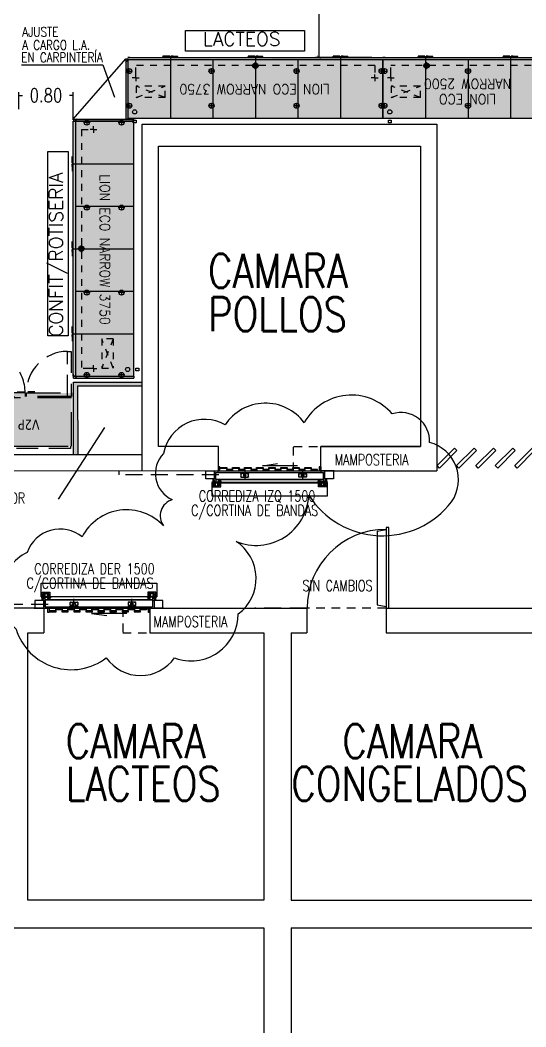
# Model space of a CAD drawing. Header units: millimetres. Extents: x -434 to 213, y 66 to 172.
# Drawn here: x 165.23 to 172.66, y 91.5 to 106.31 of the extents above; entities that cross this region are included whole.
import ezdxf
from ezdxf.enums import TextEntityAlignment as Align

# ---------------------------------------------------------------- set-up
doc = ezdxf.new("R2010")
doc.units = ezdxf.units.MM
for name, pattern in [('DASHED', [0.75, 0.5, -0.25]), ('HIDDEN', [9.525, 6.35, -3.175]), ('HIDDEN2', [0.1875, 0.125, -0.0625]), ('PLANO BASE ROCA II-2$0$HIDDEN', [0.375, 0.25, -0.125]), ('TRATTEGGIATA', [0.75, 0.5, -0.25]), ('TRATTEGGIATA2', [0.375, 0.25, -0.125])]:
    doc.linetypes.add(name, pattern=pattern)
for name, color, linetype in [('0_CAMARAS', 4, 'Continuous'), ('0_MUROS', 7, 'Continuous'), ('A-CAMARA', 160, 'Continuous'), ('A-CARPINTERIA CÁMARA', 1, 'Continuous'), ('A-CARPINTERIA METALICA', 20, 'Continuous'), ('A-REJILLAS', 252, 'Continuous'), ('COSTAN-EXH-COTAS', 8, 'Continuous'), ('COSTAN-EXH-Desagues', 1, 'Continuous'), ('D-DEF CAUCHO PUERTAS CAM', 30, 'Continuous'), ('DESAGUE', 4, 'TRATTEGGIATA'), ('DESAGUE MAQUINA', 3, 'Continuous'), ('DESAGUE PISO', 7, 'TRATTEGGIATA'), ('E_EQUIPAMIENTO', 1, 'Continuous'), ('E_EXHIBIDORAS', 1, 'Continuous'), ('ENTRADA DE FRIO', 2, 'Continuous'), ('GABINETE', 1, 'Continuous'), ('LATERALES', 3, 'Continuous'), ('PATAS', 6, 'Continuous'), ('QUADRO_ELETTRICO', 8, 'Continuous'), ('T_TEXTOS', 3, 'Continuous'), ('TESTI20', 3, 'Continuous'), ('ZZE_EXHIBIDORAS', 7, 'Continuous')]:
    doc.layers.add(name, color=color, linetype=linetype)
doc.styles.add('ROMANS', font='ROMANS.SHX', dxfattribs={"width": 0.8, "height": 0.2})
doc.styles.get("Standard").update_dxf_attribs({"font": 'technic_.ttf', "width": 0.8, "height": 0.12})
doc.styles.add('TESTI15', font='romans.shx', dxfattribs={"width": 0.9, "height": 1.5})
doc.dimstyles.new('MIG-LATERAL-CHICO', dxfattribs={"dimtxt": 0.2, "dimasz": 0.06, "dimexe": 0.05, "dimexo": 0.02, "dimgap": 0.1, "dimtad": 0, "dimrnd": 0.005, "dimzin": 0, "dimdsep": 46, "dimtxsty": 'ROMANS', "dimblk1": 'ARCHTICK', "dimblk2": 'ARCHTICK', "dimsah": 1, "dimcen": 2.5, "dimclrd": 1, "dimclre": 8, "dimclrt": 3, "dimadec": 0, "dimazin": 0, "dimtfac": 1, "dimtix": 1, "dimtmove": 0, "dimatfit": 0, "dimldrblk": 'ARCHTICK', "dimfxl": 1, "dimtolj": 1, "dimtzin": 0, "dimarcsym": 0})

# ---------------------------------------------------------------- blocks, each defined once
blk = doc.blocks.new('COSTAN-REFERENCIA DE DESAGÜES')
at = {"layer": 'COSTAN-EXH-Desagues'}
blk.add_hatch(color=256, dxfattribs=at).paths.add_polyline_path([(40, 0, 1), (-40, 0, 1)])
blk.add_circle((0, 0), 40, dxfattribs=at)
blk = doc.blocks.new('LI_TL1_N_ECO 375')
at = {"layer": 'COSTAN-EXH-COTAS', "color": 1}
for p, q in [((625, -890), (625, 0)), ((1250, -855), (1250, 0)), ((1875, -890), (1875, 0)), ((2500, -855), (2500, 0)), ((3125, -890), (3125, 0)), ((3750, -855), (3750, 0))]:
    blk.add_line(p, q, dxfattribs=at)
at = {"layer": 'COSTAN-EXH-Desagues'}
for p, q in [((615, -905), (517, -905)), ((517, -905), (517, -907)), ((617, -907), (517, -907)), ((585, -907), (615, -907)), ((615, -890), (615, -905)), ((615, -890), (617, -890)), ((615, -907), (617, -907)), ((617, -907), (617, -890)), ((634, -907), (634, -890)), ((636, -890), (634, -890)), ((636, -907), (634, -907)), ((634, -907), (734, -907)), ((636, -890), (636, -905)), ((636, -905), (734, -905)), ((666, -907), (636, -907)), ((734, -905), (734, -907)), ((1865, -905), (1767, -905)), ((1767, -905), (1767, -907)), ((1867, -907), (1767, -907)), ((1835, -907), (1865, -907)), ((1865, -890), (1865, -905)), ((1865, -890), (1867, -890)), ((1865, -907), (1867, -907)), ((1867, -907), (1867, -890)), ((1884, -907), (1884, -890)), ((1886, -890), (1884, -890)), ((1886, -907), (1884, -907)), ((1884, -907), (1984, -907)), ((1886, -890), (1886, -905)), ((1886, -905), (1984, -905)), ((1916, -907), (1886, -907)), ((1984, -905), (1984, -907)), ((3115, -905), (3017, -905)), ((3017, -905), (3017, -907)), ((3117, -907), (3017, -907)), ((3085, -907), (3115, -907)), ((3115, -890), (3115, -905)), ((3115, -890), (3117, -890)), ((3115, -907), (3117, -907)), ((3117, -907), (3117, -890)), ((3134, -907), (3134, -890)), ((3136, -890), (3134, -890)), ((3136, -907), (3134, -907)), ((3134, -907), (3234, -907)), ((3136, -890), (3136, -905)), ((3136, -905), (3234, -905)), ((3166, -907), (3136, -907)), ((3234, -905), (3234, -907))]:
    blk.add_line(p, q, dxfattribs=at)
at = {"layer": 'DESAGUE'}
for p, q in [((122, -770), (122, -645)), ((3635, -645), (3635, -770)), ((122, -770), (3635, -770))]:
    blk.add_line(p, q, dxfattribs=at)
at = {"layer": 'DESAGUE MAQUINA'}
for p, q in [((122, -590), (72, -590)), ((122, -590), (122, -540)), ((122, -590), (122, -640)), ((122, -590), (172, -590)), ((3635, -590), (3585, -590)), ((3635, -590), (3635, -540)), ((3635, -590), (3635, -640)), ((3635, -590), (3685, -590))]:
    blk.add_line(p, q, dxfattribs=at)
at = {"layer": 'DESAGUE PISO'}
for p, q in [((1875, -720), (1875, -820)), ((1925, -770), (1825, -770))]:
    blk.add_line(p, q, dxfattribs=at)
at = {"layer": 'ENTRADA DE FRIO'}
blk.add_lwpolyline([(3630, 73), (3670, 73), (3670, 33), (3630, 33)], close=True, dxfattribs=at)
blk.add_circle((3650, -90), 31, dxfattribs=at)
at = {"layer": 'GABINETE'}
for p, q in [((3750, 0), (0, 0)), ((0, 0), (0, -855)), ((0, -855), (3750, -855)), ((2500, -890), (0, -890))]:
    blk.add_line(p, q, dxfattribs=at)
at = {"layer": 'LATERALES', "color": 3, "linetype": 'ByBlock'}
blk.add_line((3750, -890), (0, -890), dxfattribs=at)
at = {"layer": 'LATERALES'}
blk.add_line((3720, -890), (3750, -890), dxfattribs=at)
at = {"layer": 'PATAS'}
for p, q in [((20, -142), (20, -218)), ((1270, -142), (1270, -218)), ((2520, -142), (2520, -218)), ((3730, -142), (3730, -218)), ((-18, -180), (58, -180)), ((1232, -180), (1308, -180)), ((2482, -180), (2558, -180)), ((3768, -180), (3692, -180)), ((-18, -690), (58, -690)), ((20, -652), (20, -728)), ((1232, -690), (1308, -690)), ((1270, -652), (1270, -728)), ((2482, -690), (2558, -690)), ((2520, -652), (2520, -728)), ((3768, -690), (3692, -690)), ((3730, -652), (3730, -728))]:
    blk.add_line(p, q, dxfattribs=at)
for centre in [(20, -180), (1270, -180), (2520, -180), (3730, -180), (20, -690), (1270, -690), (2520, -690), (3730, -690)]:
    blk.add_circle(centre, 37.6, dxfattribs=at)
at = {"layer": 'QUADRO_ELETTRICO', "linetype": 'TRATTEGGIATA2'}
for p, q in [((3200, -300), (3630, -300)), ((3200, -300), (3630, -470)), ((3630, -300), (3200, -470)), ((3200, -300), (3200, -470)), ((3630, -470), (3630, -300)), ((3200, -470), (3630, -470))]:
    blk.add_line(p, q, dxfattribs=at)
at = {"layer": 'COSTAN-EXH-Desagues'}
blk.add_blockref('COSTAN-REFERENCIA DE DESAGÜES', (1875, -770), dxfattribs=at)
at = {"layer": 'TESTI20', "style": 'TESTI15', "width": 0.9}
blk.add_text('LION ECO NARROW 3750', height=148, dxfattribs=at).set_placement((1887, -423), align=Align.MIDDLE)
blk = doc.blocks.new('lateral izquierdo')
at = {"layer": 'E_EXHIBIDORAS', "color": 3, "linetype": 'ByBlock'}
for p, q in [((407702, 429665), (407702, 430550)), ((407732, 429700), (407717, 429700)), ((407702, 429665), (407732, 429665))]:
    blk.add_line(p, q, dxfattribs=at)
at = {"layer": 'E_EXHIBIDORAS'}
for p, q in [((407732, 430550), (407702, 430550)), ((407732, 429700), (407732, 429665))]:
    blk.add_line(p, q, dxfattribs=at)
at = {"layer": 'E_EXHIBIDORAS', "color": 1, "linetype": 'ByBlock'}
blk.add_line((407732, 429665), (407732, 430550), dxfattribs=at)
at = {"layer": 'E_EXHIBIDORAS', "color": 3, "linetype": 'ByBlock'}
blk.add_arc((407720, 429718), 17.5, 187.7705, 262.2295, dxfattribs=at)
blk = doc.blocks.new('LI_TL1_N_ ECO 250')
at = {"layer": 'COSTAN-EXH-COTAS', "color": 1}
for p, q in [((625, -890), (625, 0)), ((1250, -855), (1250, 0)), ((1875, -890), (1875, 0)), ((2500, -855), (2500, 0))]:
    blk.add_line(p, q, dxfattribs=at)
at = {"layer": 'COSTAN-EXH-Desagues'}
for p, q in [((615, -905), (517, -905)), ((517, -905), (517, -907)), ((617, -907), (517, -907)), ((585, -907), (615, -907)), ((615, -890), (615, -905)), ((615, -890), (617, -890)), ((615, -907), (617, -907)), ((617, -907), (617, -890)), ((634, -907), (634, -890)), ((636, -890), (634, -890)), ((636, -907), (634, -907)), ((634, -907), (734, -907)), ((636, -890), (636, -905)), ((636, -905), (734, -905)), ((666, -907), (636, -907)), ((734, -905), (734, -907)), ((1865, -905), (1767, -905)), ((1767, -905), (1767, -907)), ((1867, -907), (1767, -907)), ((1835, -907), (1865, -907)), ((1865, -890), (1865, -905)), ((1865, -890), (1867, -890)), ((1865, -907), (1867, -907)), ((1867, -907), (1867, -890)), ((1884, -907), (1884, -890)), ((1886, -890), (1884, -890)), ((1886, -907), (1884, -907)), ((1884, -907), (1984, -907)), ((1886, -890), (1886, -905)), ((1886, -905), (1984, -905)), ((1916, -907), (1886, -907)), ((1984, -905), (1984, -907))]:
    blk.add_line(p, q, dxfattribs=at)
at = {"layer": 'DESAGUE'}
for p, q in [((122, -770), (122, -645)), ((2385, -645), (2385, -770)), ((122, -770), (2385, -770))]:
    blk.add_line(p, q, dxfattribs=at)
at = {"layer": 'DESAGUE MAQUINA'}
for p, q in [((122, -590), (72, -590)), ((122, -590), (122, -540)), ((122, -590), (122, -640)), ((122, -590), (172, -590)), ((2385, -590), (2335, -590)), ((2385, -590), (2385, -540)), ((2385, -590), (2385, -640)), ((2385, -590), (2435, -590))]:
    blk.add_line(p, q, dxfattribs=at)
at = {"layer": 'DESAGUE PISO'}
for p, q in [((1860, -720), (1860, -820)), ((1910, -770), (1810, -770))]:
    blk.add_line(p, q, dxfattribs=at)
at = {"layer": 'ENTRADA DE FRIO'}
blk.add_lwpolyline([(2380, 73), (2420, 73), (2420, 33), (2380, 33)], close=True, dxfattribs=at)
blk.add_circle((2400, -90), 31, dxfattribs=at)
at = {"layer": 'GABINETE'}
for p, q in [((2500, 0), (0, 0)), ((0, 0), (0, -855)), ((0, -855), (2500, -855)), ((2500, -890), (0, -890))]:
    blk.add_line(p, q, dxfattribs=at)
at = {"layer": 'LATERALES'}
for p, q in [((2500, -890), (0, -890)), ((2470, -890), (2500, -890))]:
    blk.add_line(p, q, dxfattribs=at)
at = {"layer": 'PATAS'}
for p, q in [((20, -142), (20, -218)), ((1250, -142), (1250, -218)), ((2480, -142), (2480, -218)), ((-18, -180), (58, -180)), ((1212, -180), (1288, -180)), ((2518, -180), (2442, -180)), ((-18, -690), (58, -690)), ((20, -652), (20, -728)), ((1212, -690), (1288, -690)), ((1250, -652), (1250, -728)), ((2518, -690), (2442, -690)), ((2480, -652), (2480, -728))]:
    blk.add_line(p, q, dxfattribs=at)
for centre in [(20, -180), (1250, -180), (2480, -180), (20, -690), (1250, -690), (2480, -690)]:
    blk.add_circle(centre, 37.6, dxfattribs=at)
at = {"layer": 'QUADRO_ELETTRICO', "linetype": 'TRATTEGGIATA2'}
for p, q in [((1950, -300), (2380, -300)), ((1950, -300), (2380, -470)), ((2380, -300), (1950, -470)), ((1950, -300), (1950, -470)), ((2380, -470), (2380, -300)), ((1950, -470), (2380, -470))]:
    blk.add_line(p, q, dxfattribs=at)
at = {"layer": 'COSTAN-EXH-Desagues'}
blk.add_blockref('COSTAN-REFERENCIA DE DESAGÜES', (1860, -770), dxfattribs=at)
at = {"layer": 'TESTI20', "style": 'TESTI15', "width": 0.9}
for s, p in [('LION ECO', (1257, -276)), ('NARROW 2500', (1257, -501))]:
    blk.add_text(s, height=148, dxfattribs=at).set_placement(p, align=Align.MIDDLE)
blk = doc.blocks.new('_ArchTick')
at = {"color": 0, "linetype": 'ByBlock', "const_width": 0.15}
blk.add_lwpolyline([(-0.5, -0.5), (0.5, 0.5)], dxfattribs=at)
blk = doc.blocks.new('*D142')
at = {"layer": 'Defpoints', "color": 0, "linetype": 'ByBlock', "transparency": 16777216}
for p in [(169.978, 107.987), (169.62, 105.757), (170.414, 105.757)]:
    blk.add_point(p, dxfattribs=at)
at = {"layer": 'E_EXHIBIDORAS', "color": 8, "linetype": 'ByBlock', "lineweight": -2, "transparency": 16777216}
for p, q in [((169.958, 107.987), (169.57, 107.987)), ((170.394, 105.757), (169.57, 105.757))]:
    blk.add_line(p, q, dxfattribs=at)
at = {"layer": 'E_EXHIBIDORAS', "color": 1, "linetype": 'ByBlock', "lineweight": -2, "transparency": 16777216}
for p, q in [((169.62, 107.987), (169.62, 107.216)), ((169.62, 105.757), (169.62, 106.528))]:
    blk.add_line(p, q, dxfattribs=at)
at = {"layer": 'E_EXHIBIDORAS', "color": 1, "linetype": 'ByBlock', "lineweight": -2, "transparency": 16777216, "xscale": 0.06, "yscale": 0.06, "zscale": 0.06}
for p, rotation in [((169.62, 107.987), 90), ((169.62, 105.757), 270)]:
    blk.add_blockref('_ArchTick', p, dxfattribs=dict(at, rotation=rotation))
at = {"layer": 'E_EXHIBIDORAS', "color": 3, "linetype": 'ByBlock', "transparency": 16777216, "insert": (169.62, 106.872), "char_height": 0.2, "attachment_point": 5, "rotation": 90, "style": 'ROMANS'}
blk.add_mtext('\\A1;2.23', dxfattribs=at)
blk = doc.blocks.new('*D166')
at = {"layer": 'Defpoints', "color": 0, "linetype": 'ByBlock', "transparency": 16777216}
for p in [(166.006, 105.199), (165.206, 104.976), (166.006, 104.82)]:
    blk.add_point(p, dxfattribs=at)
at = {"layer": 'E_EXHIBIDORAS', "color": 8, "linetype": 'ByBlock', "lineweight": -2, "transparency": 16777216}
for p, q in [((165.206, 104.996), (165.206, 105.249)), ((166.006, 104.84), (166.006, 105.249))]:
    blk.add_line(p, q, dxfattribs=at)
at = {"layer": 'E_EXHIBIDORAS', "color": 1, "linetype": 'ByBlock', "lineweight": -2, "transparency": 16777216}
for p, q in [((165.206, 105.199), (165.262, 105.199)), ((166.006, 105.199), (165.95, 105.199))]:
    blk.add_line(p, q, dxfattribs=at)
at = {"layer": 'E_EXHIBIDORAS', "color": 3, "linetype": 'ByBlock', "transparency": 16777216, "insert": (165.606, 105.199), "char_height": 0.2, "attachment_point": 5, "style": 'ROMANS'}
blk.add_mtext('\\A1;0.80', dxfattribs=at)
blk = doc.blocks.new('PCAMARA 1500 corrediza')
at = {"layer": 'A-CAMARA'}
for p, q in [((-0.2, 0), (0, 0)), ((1.5, -0.06), (1.5, 0)), ((1.7, 0), (1.5, 0))]:
    blk.add_line(p, q, dxfattribs=at)
at = {"layer": 'A-CARPINTERIA CÁMARA'}
for p, q in [((-0.101, 0.162), (0.046, 0.162)), ((-0.085, 0.235), (0.031, 0.235)), ((-0.085, 0.116), (-0.085, 0.235)), ((-0.069, 0.219), (0.015, 0.219)), ((-0.069, 0.116), (-0.069, 0.219)), ((-0.056, 0.17), (-0.069, 0.202)), ((-0.056, 0.145), (-0.056, 0.219)), ((-0.044, 0.219), (-0.044, 0.169)), ((-0.01, 0.219), (-0.01, 0.169)), ((-0.001, 0.146), (-0.001, 0.219)), ((-0.001, 0.169), (0.015, 0.206)), ((0.015, 0.219), (0.015, 0.125)), ((0.031, 0.235), (0.031, 0.125)), ((1.601, 0.162), (1.454, 0.162)), ((1.585, 0.235), (1.469, 0.235)), ((1.469, 0.235), (1.469, 0.124)), ((1.485, 0.219), (1.485, 0.124)), ((1.569, 0.219), (1.485, 0.219)), ((1.501, 0.169), (1.485, 0.206)), ((1.501, 0.146), (1.501, 0.219)), ((1.51, 0.219), (1.51, 0.169)), ((1.544, 0.219), (1.544, 0.169)), ((1.556, 0.144), (1.556, 0.219)), ((1.556, 0.17), (1.569, 0.202)), ((1.569, 0.116), (1.569, 0.219)), ((1.585, 0.116), (1.585, 0.235)), ((-0.06, 0.116), (-0.19, 0.116)), ((-0.19, 0.116), (-0.19, 0)), ((-0.19, 0), (-0.06, 0)), ((-0.04, 0.116), (-0.085, 0.116)), ((-0.06, 0), (-0.06, 0.116)), ((-0.06, 0.116), (-0.06, 0)), ((-0.04, 0.125), (-0.04, 0.024)), ((-0.04, 0.024), (1.54, 0.024)), ((-0.008, 0.024), (-0.008, 0)), ((-0.008, 0), (1.508, 0)), ((0.02, 0), (0.02, -0.06)), ((0.325, 0.027), (0.325, 0.033)), ((0.325, 0.033), (0.348, 0.033)), ((0.438, 0.027), (0.325, 0.027)), ((0.326, 0.046), (0.326, 0.085)), ((0.333, 0.092), (0.432, 0.092)), ((0.359, 0.039), (0.333, 0.039)), ((0.348, 0.033), (0.416, 0.033)), ((0.364, 0.049), (0.364, 0.07)), ((0.371, 0.077), (0.393, 0.077)), ((0.4, 0.07), (0.4, 0.049)), ((0.432, 0.039), (0.405, 0.039)), ((0.416, 0.033), (0.438, 0.033)), ((0.438, 0.085), (0.438, 0.046)), ((0.438, 0.033), (0.438, 0.027)), ((1.178, 0.085), (1.178, 0.046)), ((1.201, 0.033), (1.178, 0.033)), ((1.178, 0.033), (1.178, 0.027)), ((1.178, 0.027), (1.291, 0.027)), ((1.284, 0.092), (1.185, 0.092)), ((1.185, 0.039), (1.212, 0.039)), ((1.269, 0.033), (1.201, 0.033)), ((1.216, 0.07), (1.216, 0.049)), ((1.246, 0.077), (1.223, 0.077)), ((1.253, 0.049), (1.253, 0.07)), ((1.258, 0.039), (1.284, 0.039)), ((1.291, 0.033), (1.269, 0.033)), ((1.291, 0.046), (1.291, 0.085)), ((1.291, 0.027), (1.291, 0.033)), ((1.48, 0), (1.5, 0)), ((1.48, -0.06), (1.48, 0)), ((1.5, 0), (1.5, -0.06)), ((1.508, 0.024), (1.508, 0)), ((1.54, 0.124), (1.54, 0.024)), ((1.54, 0.116), (1.56, 0.116)), ((1.69, 0.116), (1.56, 0.116)), ((1.56, 0.116), (1.56, 0)), ((1.56, 0.116), (1.56, 0)), ((1.56, 0), (1.69, 0)), ((1.69, 0), (1.69, 0.116)), ((0, -0.06), (0, 0)), ((0.02, -0.06), (0, -0.06)), ((1.161, -0.076), (0.643, -0.076)), ((0.643, -0.076), (0.865, -0.108)), ((1.5, -0.06), (1.48, -0.06))]:
    blk.add_line(p, q, dxfattribs=at)
at = {"layer": 'A-CARPINTERIA CÁMARA', "linetype": 'PLANO BASE ROCA II-2$0$HIDDEN'}
for p in [(-1.467, 0), (0.005, 0.056)]:
    blk.add_line(p, (-1.467, 0.056), dxfattribs=at)
at = {"layer": 'A-CARPINTERIA CÁMARA', "color": 4}
blk.add_line((-0.04, 0.125), (1.54, 0.124), dxfattribs=at)
at = {"layer": 'A-CARPINTERIA CÁMARA'}
for points in [[(0.123, -0.037), (0.028, -0.037), (0.028, -0.05), (0.123, -0.05)], [(0.116, -0.009), (0.211, -0.009), (0.211, -0.023), (0.116, -0.023)], [(0.3, -0.037), (0.205, -0.037), (0.205, -0.05), (0.3, -0.05)], [(0.293, -0.01), (0.388, -0.01), (0.388, -0.023), (0.293, -0.023)], [(0.477, -0.037), (0.382, -0.037), (0.382, -0.05), (0.477, -0.05)], [(0.471, -0.01), (0.565, -0.01), (0.565, -0.023), (0.471, -0.023)], [(0.654, -0.037), (0.559, -0.037), (0.559, -0.05), (0.654, -0.05)], [(0.648, -0.01), (0.743, -0.01), (0.743, -0.023), (0.648, -0.023)], [(0.831, -0.037), (0.736, -0.037), (0.736, -0.05), (0.831, -0.05)], [(0.825, -0.01), (0.92, -0.01), (0.92, -0.023), (0.825, -0.023)], [(1.008, -0.037), (0.913, -0.037), (0.913, -0.05), (1.008, -0.05)], [(1.002, -0.01), (1.097, -0.01), (1.097, -0.023), (1.002, -0.023)], [(1.185, -0.037), (1.091, -0.037), (1.091, -0.05), (1.185, -0.05)], [(1.179, -0.01), (1.274, -0.01), (1.274, -0.023), (1.179, -0.023)], [(1.362, -0.037), (1.268, -0.037), (1.268, -0.05), (1.362, -0.05)], [(1.356, -0.01), (1.451, -0.01), (1.451, -0.023), (1.356, -0.023)]]:
    blk.add_lwpolyline(points, close=True, dxfattribs=at)
for centre, radius in [((0.335, 0.084), 0.00291), ((0.335, 0.047), 0.00291), ((0.383, 0.065), 0.00441), ((0.429, 0.084), 0.00291), ((0.429, 0.047), 0.00291), ((1.187, 0.084), 0.00291), ((1.187, 0.047), 0.00291), ((1.234, 0.065), 0.00441), ((1.282, 0.084), 0.00291), ((1.282, 0.047), 0.00291)]:
    blk.add_circle(centre, radius, dxfattribs=at)
for centre, radius, start, end in [((-0.067, 0.165), 0.0236, 266.364, 8.8204), ((0.013, 0.165), 0.0236, 171.1709, 273.6272), ((1.487, 0.165), 0.0236, 266.364, 8.8204), ((1.567, 0.165), 0.0236, 171.1709, 273.6272), ((0.333, 0.085), 0.00699, 89.9956, 179.9956), ((0.333, 0.046), 0.00699, 179.9956, 269.9956), ((0.346, 0.051), 0.0179, 261.8095, 353.3223), ((0.371, 0.07), 0.00699, 89.9956, 179.9956), ((0.393, 0.07), 0.00699, 359.9956, 89.9956), ((0.418, 0.051), 0.0179, 186.669, 278.1818), ((0.432, 0.085), 0.00699, 359.9956, 89.9956), ((0.432, 0.046), 0.00699, 269.9956, 359.9956), ((1.185, 0.085), 0.00699, 89.9956, 179.9956), ((1.185, 0.046), 0.00699, 179.9956, 269.9956), ((1.199, 0.051), 0.0179, 261.8095, 353.3223), ((1.223, 0.07), 0.00699, 89.9956, 179.9956), ((1.246, 0.07), 0.00699, 359.9956, 89.9956), ((1.271, 0.051), 0.0179, 186.669, 278.1818), ((1.284, 0.085), 0.00699, 359.9956, 89.9956), ((1.284, 0.046), 0.00699, 269.9956, 359.9956)]:
    blk.add_arc(centre, radius, start, end, dxfattribs=at)
at = {"layer": 'A-CARPINTERIA METALICA', "color": 8}
for p, q in [((0.383, -0.002), (0.383, 0.137)), ((1.234, -0.002), (1.234, 0.137))]:
    blk.add_line(p, q, dxfattribs=at)
at = {"layer": 'A-REJILLAS'}
blk.add_lwpolyline([(1.6, 0.368), (1.6, 0.168), (-0.1, 0.168), (-0.1, 0.368), (1.6, 0.368)], dxfattribs=at)
at = {"layer": 'D-DEF CAUCHO PUERTAS CAM', "color": 4}
blk.add_lwpolyline([(1.54, 0.174), (1.54, 0.125), (-0.04, 0.125), (-0.04, 0.174)], close=True, dxfattribs=at)
blk = doc.blocks.new('VALZER 2Ptas')
at = {"color": 3, "linetype": 'DASHED'}
blk.add_lwpolyline([(0, -0.715), (1.34, -0.715), (1.34, 0), (0, 0)], close=True, dxfattribs=at)
at = {"color": 8, "linetype": 'HIDDEN', "ltscale": 0.05}
for points in [[(0.017, 0.03), (1.322, 0.03), (1.322, 0), (0.017, 0)], [(0.059, -0.732), (0.059, -1.396), (0.006, -1.396), (0.006, -0.732)], [(1.287, -0.732), (1.287, -1.396), (1.34, -1.396), (1.34, -0.732)]]:
    blk.add_lwpolyline(points, close=True, dxfattribs=at)
at = {"color": 1, "linetype": 'DASHED'}
for points in [[(0, -0.732), (0.664, -0.732), (0.664, -0.785), (0, -0.785)], [(1.34, -0.732), (0.676, -0.732), (0.676, -0.785), (1.34, -0.785)]]:
    blk.add_lwpolyline(points, close=True, dxfattribs=at)
for points in [[(0.539, -0.799), (0.642, -0.799)], [(0.801, -0.799), (0.698, -0.799)]]:
    blk.add_lwpolyline(points, dxfattribs=at)
at = {"color": 8, "linetype": 'HIDDEN', "ltscale": 0.05}
for centre, start, end in [((0.056, -0.788), 270.2996, 0.2996), ((1.29, -0.788), 179.7004, 269.7004)]:
    blk.add_arc(centre, 0.608, start, end, dxfattribs=at)
at = {"color": 8, "linetype": 'DASHED', "lineweight": 100, "insert": (0.471, -0.243), "char_height": 0.15, "width": 2.49511, "attachment_point": 1}
blk.add_mtext('{\\fVerdana|b0|i0|c0|p34;V2P}', dxfattribs=at)

msp = doc.modelspace()

# ---------------------------------------------------------------- linework, layer by layer
at = {"color": 8, "linetype": 'HIDDEN2'}
msp.add_line((170.605, 97.658), (169.443, 97.658), dxfattribs=at)
at = {"color": 8}
msp.add_arc((170.605, 97.658), 1.161, 90, 180, dxfattribs=at)
at = {"layer": '0_CAMARAS'}
for p, q in [((167.26, 100.038), (167.26, 104.455)), ((167.26, 104.455), (171.113, 104.455)), ((171.113, 104.455), (171.113, 100.038)), ((168.144, 100.038), (167.26, 100.038)), ((168.144, 99.668), (168.144, 100.038)), ((171.113, 100.038), (169.644, 100.038)), ((169.644, 100.038), (171.113, 100.038)), ((169.644, 99.678), (169.644, 100.038)), ((170.476, 98.794), (170.605, 98.819)), ((170.476, 98.794), (170.476, 97.71)), ((170.476, 97.71), (170.605, 97.684)), ((165.573, 97.658), (165.573, 97.298)), ((167.134, 97.658), (167.134, 97.298)), ((169.443, 97.658), (169.443, 97.298)), ((170.605, 97.658), (170.605, 97.298)), ((165.34, 97.298), (165.573, 97.298)), ((167.134, 97.298), (168.81, 97.298)), ((168.81, 97.298), (168.81, 93.368)), ((169.21, 97.298), (169.21, 93.368)), ((169.21, 97.298), (169.443, 97.298)), ((170.605, 97.298), (173.07, 97.298)), ((169.21, 93.368), (173.07, 93.368)), ((169.21, 92.958), (169.21, 85.968)), ((169.21, 92.958), (173.07, 92.958))]:
    msp.add_line(p, q, dxfattribs=at)
at = {"layer": '0_CAMARAS', "color": 9, "linetype": 'HIDDEN2'}
for p, q in [((169.245, 100.038), (169.644, 100.038)), ((169.245, 99.678), (169.245, 100.038)), ((166.735, 97.658), (166.735, 97.298)), ((166.735, 97.298), (167.134, 97.298))]:
    msp.add_line(p, q, dxfattribs=at)
at = {"layer": '0_CAMARAS'}
for points in [[(166.012, 99.918), (166.011, 100.984), (167.02, 100.984)], [(167.02, 100.924), (166.071, 100.924), (166.072, 99.918), (166.072, 99.918)], [(168.81, 93.368), (165.34, 93.368), (165.34, 97.298)]]:
    msp.add_lwpolyline(points, dxfattribs=at)
msp.add_lwpolyline([(170.605, 97.658), (170.644, 97.658), (170.644, 98.845), (170.605, 98.845)], close=True, dxfattribs=at)
for points in [[(167.02, 100.984), (166.011, 100.983), (167.02, 100.924), (166.071, 100.923)], [(166.011, 100.983), (166.071, 100.923), (166.012, 99.918), (166.072, 99.918)]]:
    msp.add_solid(points, dxfattribs=at)
at = {"layer": '0_MUROS'}
for p, q in [((167.02, 99.678), (167.02, 104.775)), ((167.02, 104.775), (171.353, 104.775)), ((171.353, 104.775), (171.353, 99.678)), ((156.832, 99.918), (167.02, 99.918)), ((156.832, 99.694), (168.144, 99.678)), ((169.644, 99.678), (171.353, 99.678)), ((167.142, 97.658), (169.443, 97.658)), ((170.605, 97.658), (173.43, 97.658)), ((164.94, 92.958), (168.81, 92.958)), ((168.81, 92.958), (168.81, 85.758))]:
    msp.add_line(p, q, dxfattribs=at)
at = {"layer": '0_MUROS', "color": 9, "linetype": 'PLANO BASE ROCA II-2$0$HIDDEN'}
msp.add_line((169.44, 97.658), (168.676, 97.658), dxfattribs=at)
at = {"layer": '0_MUROS'}
msp.add_lwpolyline([(165.573, 97.658), (157.031, 97.658)], dxfattribs=at)
at = {"layer": 'E_EQUIPAMIENTO', "color": 8, "linetype": 'ByBlock'}
msp.add_lwpolyline([(171.569, 99.224, 0.520567), (171.246, 100.096, 0.520567), (170.696, 100.517, 0.520567), (169.403, 100.387, 0.520567), (168.239, 100.355, 0.520567), (167.334, 99.935, 0.520567), (167.463, 99.256, 0.520567), (167.334, 98.869, 0.520567), (166.137, 98.707, 0.520567), (165.329, 98.481, 0.520567), (165.167, 97.35, 0.520567), (166.493, 96.93, 0.520567), (167.495, 96.93, 0.520567), (168.433, 97.576, 0.520567), (168.401, 98.642, 0.520567), (169.468, 99.321, 0.520567)], format="xyb", close=True, dxfattribs=at)
at = {"layer": 'E_EQUIPAMIENTO', "color": 61, "linetype": 'ByBlock'}
for points in [[(175.59, 105.757), (166.78, 105.737), (175.59, 104.872), (166.78, 104.872)], [(166.896, 104.85), (166.011, 104.85), (166.896, 101.04), (166.011, 101.04)]]:
    msp.add_solid(points, dxfattribs=at)
at = {"layer": 'E_EQUIPAMIENTO', "color": 151, "linetype": 'ByBlock'}
msp.add_solid([(157.257, 100.04), (165.982, 100.04), (157.257, 100.825), (165.982, 100.825)], dxfattribs=at)
at = {"layer": 'E_EXHIBIDORAS', "color": 3, "linetype": 'ByBlock'}
msp.add_line((166.006, 104.85), (166.78, 105.737), dxfattribs=at)
at = {"layer": 'E_EXHIBIDORAS'}
for points in [[(171.389, 99.721), (171.355, 99.756), (171.613, 100.014), (171.648, 99.98)], [(171.675, 99.721), (171.64, 99.756), (171.899, 100.014), (171.933, 99.98)], [(171.96, 99.721), (171.926, 99.756), (172.184, 100.014), (172.219, 99.98)], [(172.246, 99.721), (172.211, 99.756), (172.469, 100.014), (172.504, 99.98)], [(172.531, 99.721), (172.497, 99.756), (172.755, 100.014), (172.789, 99.98)]]:
    msp.add_lwpolyline(points, close=True, dxfattribs=at)
at = {"layer": 'T_TEXTOS'}
msp.add_line((165.79, 99.265), (166.47, 100.317), dxfattribs=at)
at = {"layer": 'T_TEXTOS', "color": 5}
for points in [[(169.408, 105.852), (167.656, 105.852), (167.656, 106.152), (169.408, 106.152)], [(165.931, 104.374), (165.931, 101.664), (165.631, 101.664), (165.631, 104.374)]]:
    msp.add_lwpolyline(points, close=True, dxfattribs=at)
at = {"layer": 'ZZE_EXHIBIDORAS', "color": 3}
for p, q in [((165.246, 105.648), (166.444, 105.648)), ((166.444, 105.648), (166.615, 105.172))]:
    msp.add_line(p, q, dxfattribs=at)

# ---------------------------------------------------------------- block references
at = {"color": 8, "linetype": 'ByBlock', "rotation": 180}
msp.add_blockref('VALZER 2Ptas', (165.982, 100.04), dxfattribs=at)
at = {"color": 8, "linetype": 'ByBlock', "xscale": -1, "rotation": 180}
msp.add_blockref('PCAMARA 1500 corrediza', (168.144, 99.678), dxfattribs=at)
at = {"color": 8, "linetype": 'ByBlock'}
msp.add_blockref('PCAMARA 1500 corrediza', (165.634, 97.658), dxfattribs=at)
at = {"layer": 'E_EXHIBIDORAS', "yscale": 0.001, "zscale": 0.001}
for name, p, xscale, rotation in [('lateral izquierdo', (-240.923, 535.402), -0.001, 180), ('LI_TL1_N_ECO 375', (170.56, 104.867), 0.001, 180), ('LI_TL1_N_ ECO 250', (173.06, 104.867), 0.001, 180), ('LI_TL1_N_ECO 375', (166.896, 104.82), 0.001, 270), ('lateral izquierdo', (-263.654, 512.552), 0.001, 270), ('lateral izquierdo', (-263.654, -306.662), -0.001, 270)]:
    msp.add_blockref(name, p, dxfattribs=dict(at, xscale=xscale, rotation=rotation))

# ---------------------------------------------------------------- texts
at = {"layer": '0_MUROS', "color": 3, "style": 'ROMANS', "width": 0.8}
for s, p in [('CAMARA', (167.989, 102.369)), ('POLLOS', (167.989, 101.732)), ('CAMARA', (165.896, 95.455)), ('CAMARA', (169.964, 95.455)), ('LACTEOS', (165.896, 94.828)), ('CONGELADOS', (169.213, 94.828))]:
    msp.add_text(s, height=0.5, dxfattribs=at).set_placement(p)
at = {"layer": 'T_TEXTOS', "style": 'ROMANS'}
msp.add_text('LACTEOS', height=0.2, dxfattribs=at).set_placement((167.913, 105.93))
msp.add_text('CONFIT/ROTISERIA', height=0.2, rotation=90, dxfattribs=at).set_placement((165.853, 101.651))
at = {"layer": 'T_TEXTOS', "style": 'ROMANS', "width": 0.75}
for s, p in [('MAMPOSTERIA', (169.85, 99.762)), ('ALTURA EXHIBIDORAS-CON TAPA SUPERIOR', (161.813, 99.198)), ('CORREDIZA IZQ 1500', (167.853, 99.229)), ('C/CORTINA DE BANDAS', (167.741, 99.018)), ('CORREDIZA DER 1500', (165.434, 98.159)), ('C/CORTINA DE BANDAS', (165.321, 97.948)), ('SIN CAMBIOS', (169.378, 97.911)), ('MAMPOSTERIA', (167.188, 97.383))]:
    msp.add_text(s, height=0.16, dxfattribs=at).set_placement(p)
at = {"layer": 'ZZE_EXHIBIDORAS', "color": 3, "style": 'ROMANS', "width": 0.8}
for s, p in [('AJUSTE', (165.257, 106.063)), ('A CARGO L.A.', (165.257, 105.87)), ('EN CARPINTERÍA', (165.242, 105.688))]:
    msp.add_text(s, height=0.14, dxfattribs=at).set_placement(p)

# ---------------------------------------------------------------- dimensions: what is measured, and where the dimension line sits
at = {"layer": 'E_EXHIBIDORAS', "color": 8, "linetype": 'ByBlock'}
dim = msp.add_linear_dim(base=(169.62, 105.757), p1=(169.978, 107.987), p2=(170.414, 105.757), angle=90, dimstyle='MIG-LATERAL-CHICO', override={"dimfxl": 0.03}, dxfattribs=at)
dim.commit()
dim.dimension.update_dxf_attribs({"geometry": '*D142', "text_midpoint": (169.62, 106.872), "dimtype": 160})
dim = msp.add_linear_dim(base=(166.006, 105.199), p1=(165.206, 104.976), p2=(166.006, 104.82), dimstyle='MIG-LATERAL-CHICO', override={"dimfxl": 0.03}, dxfattribs=at)
dim.commit()
dim.dimension.update_dxf_attribs({"geometry": '*D166', "text_midpoint": (165.606, 105.199)})

doc.saveas('drawing.dxf')
